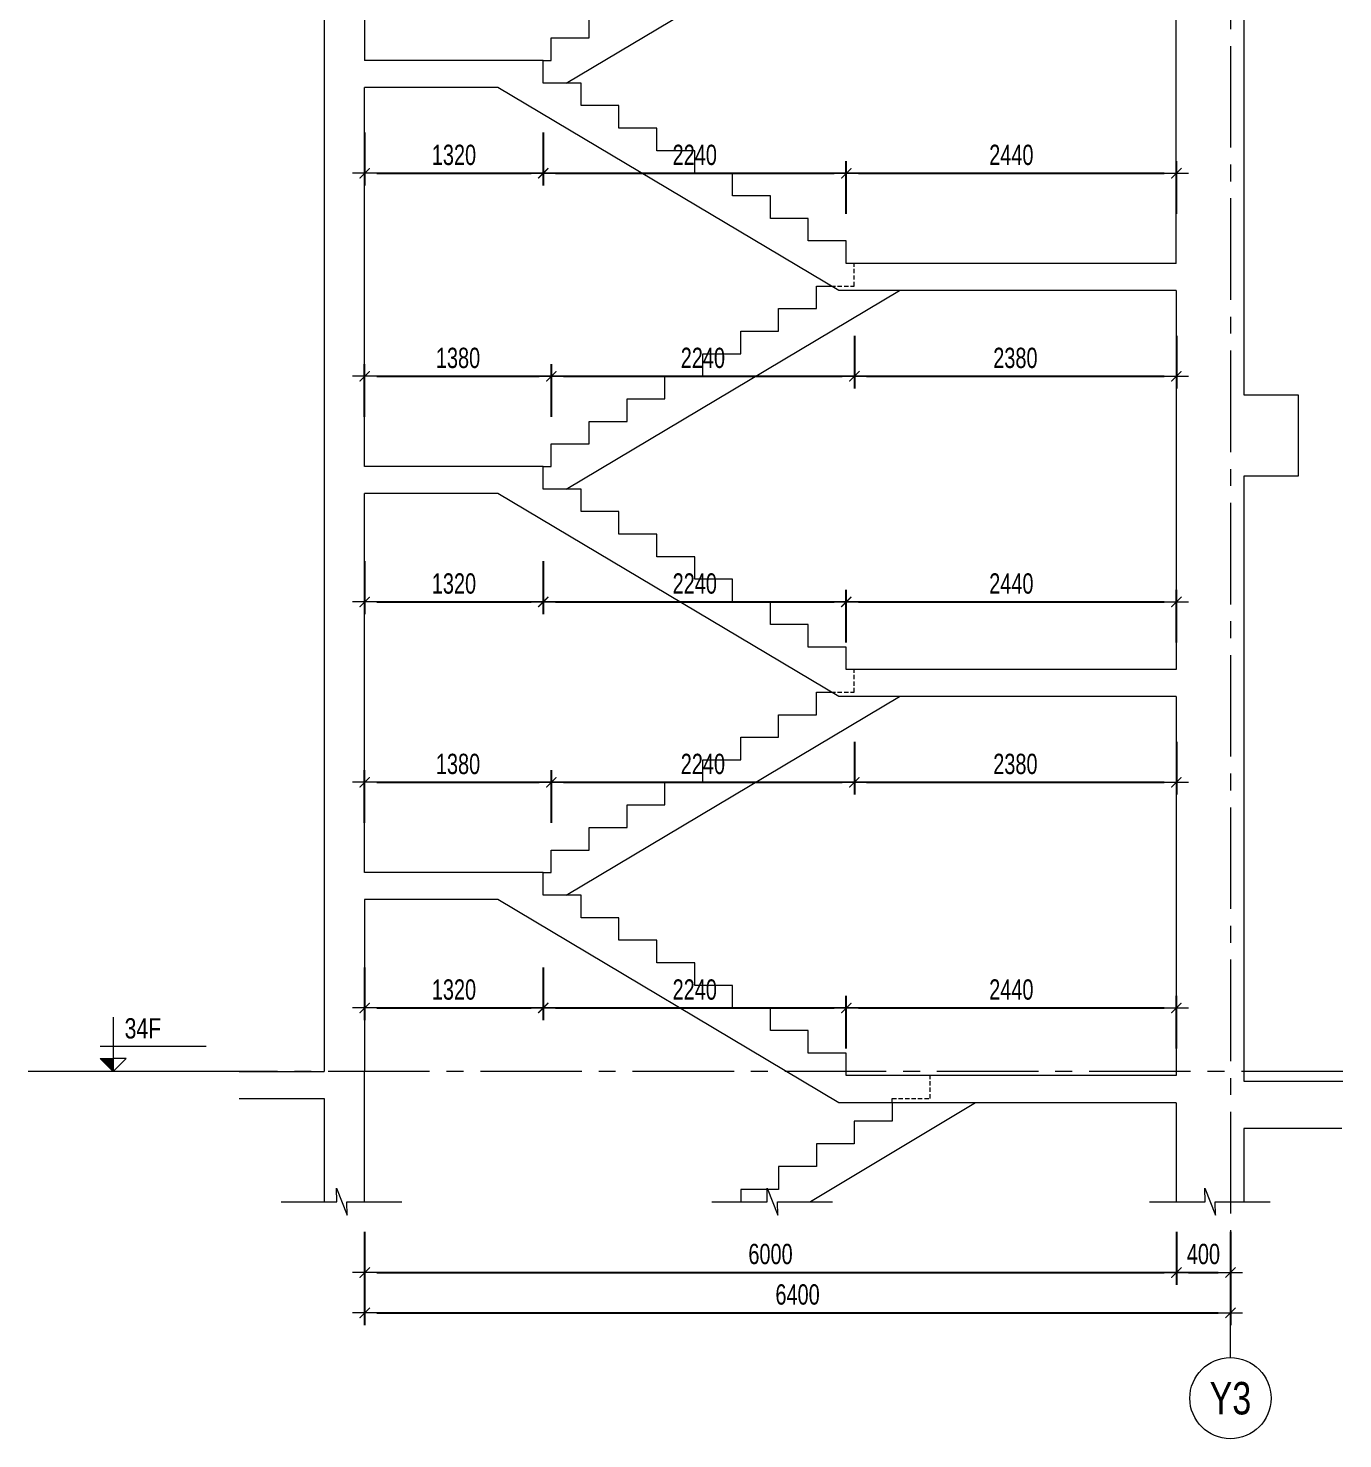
# Model space of a CAD drawing. Header units: millimetres. Extents: x -179076 to 254975, y -18667 to 296191.
# Drawn here: x 42392 to 52109, y 227236 to 237658 of the extents above; entities that cross this region are included whole.
import ezdxf
from ezdxf.enums import TextEntityAlignment as Align

# ---------------------------------------------------------------- set-up
doc = ezdxf.new("R2010")
doc.units = ezdxf.units.MM
doc.linetypes.add('CENTER2', pattern=[1.125, 0.75, -0.125, 0.125, -0.125])
doc.linetypes.add('HIDDEN2', pattern=[4.7625, 3.175, -1.5875])
doc.layers.get('Defpoints').update_dxf_attribs({"color": 151, "lineweight": 9})
for name, color, linetype, lineweight in [('NDC_S_ANNO', 7, 'Continuous', 20), ('NDC_S_AXIS', 5, 'CENTER2', 13), ('NDC_S_CONTINUOUS', 3, 'Continuous', 20), ('NDC_S_DIM', 1, 'Continuous', 15), ('NDC_S_HIDDEN', 8, 'HIDDEN2', 13), ('NDC_S_SLAB', 2, 'Continuous', 20), ('NDC_S_SYMBOL', 1, 'Continuous', 15), ('NDC_S_TEXT SYMBOL', 7, 'Continuous', 20), ('NDC_S_VN TEXT', 7, 'Continuous', 20)]:
    doc.layers.add(name, color=color, linetype=linetype, lineweight=lineweight)
doc.styles.add('NDC_ANNO', font='', dxfattribs={"width": 0.8})
doc.styles.add('NDC_DIM', font='', dxfattribs={"width": 0.75})
doc.styles.get('NDC_ANNO').set_extended_font_data('Dotum')
doc.styles.get('NDC_DIM').set_extended_font_data('Dotum')
doc.dimstyles.new('NDC_dim_60', dxfattribs={"dimscale": 60, "dimtxt": 2.5, "dimasz": 1.5, "dimexe": 1.5, "dimexo": 2.5, "dimgap": 1, "dimtad": 1, "dimdec": 0, "dimzin": 0, "dimdsep": 46, "dimtxsty": 'NDC_DIM', "dimblk": 'DIMMARK', "dimcen": 0.09, "dimdle": 1.2, "dimclrd": 1, "dimclre": 1, "dimclrt": 3, "dimadec": 0, "dimazin": 0, "dimtfac": 1, "dimtdec": 0, "dimtix": 1, "dimtofl": 0, "dimtmove": 0, "dimatfit": 3, "dimfxl": 5, "dimfxlon": 1, "dimtolj": 1, "dimtzin": 0, "dimarcsym": 0})

# ---------------------------------------------------------------- blocks, each defined once
blk = doc.blocks.new('kata_block_CT')
at = {"layer": 'NDC_S_ANNO'}
blk.add_hatch(color=3, dxfattribs=at).paths.add_polyline_path([(0, 1.6), (-1.61, 1.6), (0, 0)])
at = {"layer": 'NDC_S_ANNO', "ltscale": 50}
h = blk.add_hatch(dxfattribs=at)
h.set_pattern_fill('ANSI31', color=256, scale=1.406, style=0)
h.paths.add_polyline_path([(0, 1.6), (0, 0), (1.61, 1.6)])
for p, q in [((-1.59, 3.14), (11.47, 3.14)), ((11.56, 0), (-1.64, 0))]:
    blk.add_line(p, q, dxfattribs=at)
for points in [[(0, 6.69), (0, 0)], [(0, 0), (-1.61, 1.6), (0, 1.6)], [(0, 0), (1.61, 1.6), (0, 1.6)]]:
    blk.add_lwpolyline(points, dxfattribs=at)
at = {"layer": 'NDC_S_ANNO', "color": 8, "ltscale": 50}
blk.add_lwpolyline([(0, 0), (-1.61, 1.6), (0, 1.6)], dxfattribs=at)
at = {"layer": 'NDC_S_TEXT SYMBOL', "color": 3, "style": 'NDC_ANNO', "width": 0.8}
blk.add_attdef('CT', (1.41, 4.07), '', height=2.5, dxfattribs=at)
blk = doc.blocks.new('DIMMARK')
at = {"layer": 'NDC_S_DIM', "color": 1}
blk.add_line((-1.5, 0), (1, 0), dxfattribs=at)
at = {"layer": 'NDC_S_DIM', "color": 2, "const_width": 0.1}
blk.add_lwpolyline([(-0.42, -0.42), (0.42, 0.42)], dxfattribs=at)
blk = doc.blocks.new('*D847')
at = {"layer": 'Defpoints', "color": 0, "transparency": 16777216}
for p in [(46199, 231419), (44879, 231219), (46199, 230419)]:
    blk.add_point(p, dxfattribs=at)
at = {"layer": 'NDC_S_DIM', "color": 1, "lineweight": -2, "transparency": 16777216}
for p, q in [((44879, 230719), (44879, 230329)), ((46199, 230719), (46199, 230329)), ((44969, 230419), (46109, 230419))]:
    blk.add_line(p, q, dxfattribs=at)
at = {"layer": 'NDC_S_DIM', "color": 1, "lineweight": -2, "transparency": 16777216, "xscale": 90, "yscale": 90, "zscale": 90, "rotation": 180}
blk.add_blockref('DIMMARK', (44879, 230419), dxfattribs=at)
at = {"layer": 'NDC_S_DIM', "color": 1, "lineweight": -2, "transparency": 16777216, "xscale": 90, "yscale": 90, "zscale": 90}
blk.add_blockref('DIMMARK', (46199, 230419), dxfattribs=at)
at = {"layer": 'NDC_S_DIM', "color": 3, "transparency": 16777216, "insert": (45539, 230554), "char_height": 150, "attachment_point": 5, "style": 'NDC_DIM'}
blk.add_mtext('\\A1;1320', dxfattribs=at)
blk = doc.blocks.new('*D848')
at = {"layer": 'Defpoints', "color": 0, "transparency": 16777216}
for p in [(46199, 231419), (48439, 230419), (48439, 229919)]:
    blk.add_point(p, dxfattribs=at)
at = {"layer": 'NDC_S_DIM', "color": 1, "lineweight": -2, "transparency": 16777216}
for p, q in [((46199, 230719), (46199, 230329)), ((48439, 230119), (48439, 230509)), ((46289, 230419), (48349, 230419))]:
    blk.add_line(p, q, dxfattribs=at)
at = {"layer": 'NDC_S_DIM', "color": 1, "lineweight": -2, "transparency": 16777216, "xscale": 90, "yscale": 90, "zscale": 90, "rotation": 180}
blk.add_blockref('DIMMARK', (46199, 230419), dxfattribs=at)
at = {"layer": 'NDC_S_DIM', "color": 1, "lineweight": -2, "transparency": 16777216, "xscale": 90, "yscale": 90, "zscale": 90}
blk.add_blockref('DIMMARK', (48439, 230419), dxfattribs=at)
at = {"layer": 'NDC_S_DIM', "color": 3, "transparency": 16777216, "insert": (47319, 230554), "char_height": 150, "attachment_point": 5, "style": 'NDC_DIM'}
blk.add_mtext('\\A1;2240', dxfattribs=at)
blk = doc.blocks.new('*D849')
at = {"layer": 'Defpoints', "color": 0, "transparency": 16777216}
for p in [(50879, 230419), (48439, 229919), (50879, 229919)]:
    blk.add_point(p, dxfattribs=at)
at = {"layer": 'NDC_S_DIM', "color": 1, "lineweight": -2, "transparency": 16777216}
for p, q in [((48439, 230119), (48439, 230509)), ((50879, 230119), (50879, 230509)), ((48529, 230419), (50789, 230419))]:
    blk.add_line(p, q, dxfattribs=at)
at = {"layer": 'NDC_S_DIM', "color": 1, "lineweight": -2, "transparency": 16777216, "xscale": 90, "yscale": 90, "zscale": 90, "rotation": 180}
blk.add_blockref('DIMMARK', (48439, 230419), dxfattribs=at)
at = {"layer": 'NDC_S_DIM', "color": 1, "lineweight": -2, "transparency": 16777216, "xscale": 90, "yscale": 90, "zscale": 90}
blk.add_blockref('DIMMARK', (50879, 230419), dxfattribs=at)
at = {"layer": 'NDC_S_DIM', "color": 3, "transparency": 16777216, "insert": (49659, 230554), "char_height": 150, "attachment_point": 5, "style": 'NDC_DIM'}
blk.add_mtext('\\A1;2440', dxfattribs=at)
blk = doc.blocks.new('*D850')
at = {"layer": 'Defpoints', "color": 0, "transparency": 16777216}
for p in [(46259, 232086), (44879, 231419), (46259, 231419)]:
    blk.add_point(p, dxfattribs=at)
at = {"layer": 'NDC_S_DIM', "color": 1, "lineweight": -2, "transparency": 16777216}
for p, q in [((44879, 231786), (44879, 232176)), ((46259, 231786), (46259, 232176)), ((44969, 232086), (46169, 232086))]:
    blk.add_line(p, q, dxfattribs=at)
at = {"layer": 'NDC_S_DIM', "color": 1, "lineweight": -2, "transparency": 16777216, "xscale": 90, "yscale": 90, "zscale": 90, "rotation": 180}
blk.add_blockref('DIMMARK', (44879, 232086), dxfattribs=at)
at = {"layer": 'NDC_S_DIM', "color": 1, "lineweight": -2, "transparency": 16777216, "xscale": 90, "yscale": 90, "zscale": 90}
blk.add_blockref('DIMMARK', (46259, 232086), dxfattribs=at)
at = {"layer": 'NDC_S_DIM', "color": 3, "transparency": 16777216, "insert": (45569, 232221), "char_height": 150, "attachment_point": 5, "style": 'NDC_DIM'}
blk.add_mtext('\\A1;1380', dxfattribs=at)
blk = doc.blocks.new('*D851')
at = {"layer": 'Defpoints', "color": 0, "transparency": 16777216}
for p in [(48499, 232752), (48499, 232086), (46259, 231419)]:
    blk.add_point(p, dxfattribs=at)
at = {"layer": 'NDC_S_DIM', "color": 1, "lineweight": -2, "transparency": 16777216}
for p, q in [((48499, 232386), (48499, 231996)), ((46259, 231786), (46259, 232176)), ((46349, 232086), (48409, 232086))]:
    blk.add_line(p, q, dxfattribs=at)
at = {"layer": 'NDC_S_DIM', "color": 1, "lineweight": -2, "transparency": 16777216, "xscale": 90, "yscale": 90, "zscale": 90, "rotation": 180}
blk.add_blockref('DIMMARK', (46259, 232086), dxfattribs=at)
at = {"layer": 'NDC_S_DIM', "color": 1, "lineweight": -2, "transparency": 16777216, "xscale": 90, "yscale": 90, "zscale": 90}
blk.add_blockref('DIMMARK', (48499, 232086), dxfattribs=at)
at = {"layer": 'NDC_S_DIM', "color": 3, "transparency": 16777216, "insert": (47379, 232221), "char_height": 150, "attachment_point": 5, "style": 'NDC_DIM'}
blk.add_mtext('\\A1;2240', dxfattribs=at)
blk = doc.blocks.new('*D852')
at = {"layer": 'Defpoints', "color": 0, "transparency": 16777216}
for p in [(48499, 232752), (50879, 232719), (50879, 232086)]:
    blk.add_point(p, dxfattribs=at)
at = {"layer": 'NDC_S_DIM', "color": 1, "lineweight": -2, "transparency": 16777216}
for p, q in [((48499, 232386), (48499, 231996)), ((50879, 232386), (50879, 231996)), ((48589, 232086), (50789, 232086))]:
    blk.add_line(p, q, dxfattribs=at)
at = {"layer": 'NDC_S_DIM', "color": 1, "lineweight": -2, "transparency": 16777216, "xscale": 90, "yscale": 90, "zscale": 90, "rotation": 180}
blk.add_blockref('DIMMARK', (48499, 232086), dxfattribs=at)
at = {"layer": 'NDC_S_DIM', "color": 1, "lineweight": -2, "transparency": 16777216, "xscale": 90, "yscale": 90, "zscale": 90}
blk.add_blockref('DIMMARK', (50879, 232086), dxfattribs=at)
at = {"layer": 'NDC_S_DIM', "color": 3, "transparency": 16777216, "insert": (49689, 232221), "char_height": 150, "attachment_point": 5, "style": 'NDC_DIM'}
blk.add_mtext('\\A1;2380', dxfattribs=at)
blk = doc.blocks.new('*D853')
at = {"layer": 'Defpoints', "color": 0, "transparency": 16777216}
for p in [(44879, 234419), (46199, 234419), (46199, 233419)]:
    blk.add_point(p, dxfattribs=at)
at = {"layer": 'NDC_S_DIM', "color": 1, "lineweight": -2, "transparency": 16777216}
for p, q in [((44879, 233719), (44879, 233329)), ((46199, 233719), (46199, 233329)), ((44969, 233419), (46109, 233419))]:
    blk.add_line(p, q, dxfattribs=at)
at = {"layer": 'NDC_S_DIM', "color": 1, "lineweight": -2, "transparency": 16777216, "xscale": 90, "yscale": 90, "zscale": 90, "rotation": 180}
blk.add_blockref('DIMMARK', (44879, 233419), dxfattribs=at)
at = {"layer": 'NDC_S_DIM', "color": 1, "lineweight": -2, "transparency": 16777216, "xscale": 90, "yscale": 90, "zscale": 90}
blk.add_blockref('DIMMARK', (46199, 233419), dxfattribs=at)
at = {"layer": 'NDC_S_DIM', "color": 3, "transparency": 16777216, "insert": (45539, 233554), "char_height": 150, "attachment_point": 5, "style": 'NDC_DIM'}
blk.add_mtext('\\A1;1320', dxfattribs=at)
blk = doc.blocks.new('*D854')
at = {"layer": 'Defpoints', "color": 0, "transparency": 16777216}
for p in [(46199, 234419), (48439, 233419), (48439, 232919)]:
    blk.add_point(p, dxfattribs=at)
at = {"layer": 'NDC_S_DIM', "color": 1, "lineweight": -2, "transparency": 16777216}
for p, q in [((46199, 233719), (46199, 233329)), ((48439, 233119), (48439, 233509)), ((46289, 233419), (48349, 233419))]:
    blk.add_line(p, q, dxfattribs=at)
at = {"layer": 'NDC_S_DIM', "color": 1, "lineweight": -2, "transparency": 16777216, "xscale": 90, "yscale": 90, "zscale": 90, "rotation": 180}
blk.add_blockref('DIMMARK', (46199, 233419), dxfattribs=at)
at = {"layer": 'NDC_S_DIM', "color": 1, "lineweight": -2, "transparency": 16777216, "xscale": 90, "yscale": 90, "zscale": 90}
blk.add_blockref('DIMMARK', (48439, 233419), dxfattribs=at)
at = {"layer": 'NDC_S_DIM', "color": 3, "transparency": 16777216, "insert": (47319, 233554), "char_height": 150, "attachment_point": 5, "style": 'NDC_DIM'}
blk.add_mtext('\\A1;2240', dxfattribs=at)
blk = doc.blocks.new('*D855')
at = {"layer": 'Defpoints', "color": 0, "transparency": 16777216}
for p in [(50879, 233419), (48439, 232919), (50879, 232919)]:
    blk.add_point(p, dxfattribs=at)
at = {"layer": 'NDC_S_DIM', "color": 1, "lineweight": -2, "transparency": 16777216}
for p, q in [((48439, 233119), (48439, 233509)), ((50879, 233119), (50879, 233509)), ((48529, 233419), (50789, 233419))]:
    blk.add_line(p, q, dxfattribs=at)
at = {"layer": 'NDC_S_DIM', "color": 1, "lineweight": -2, "transparency": 16777216, "xscale": 90, "yscale": 90, "zscale": 90, "rotation": 180}
blk.add_blockref('DIMMARK', (48439, 233419), dxfattribs=at)
at = {"layer": 'NDC_S_DIM', "color": 1, "lineweight": -2, "transparency": 16777216, "xscale": 90, "yscale": 90, "zscale": 90}
blk.add_blockref('DIMMARK', (50879, 233419), dxfattribs=at)
at = {"layer": 'NDC_S_DIM', "color": 3, "transparency": 16777216, "insert": (49659, 233554), "char_height": 150, "attachment_point": 5, "style": 'NDC_DIM'}
blk.add_mtext('\\A1;2440', dxfattribs=at)
blk = doc.blocks.new('*D856')
at = {"layer": 'Defpoints', "color": 0, "transparency": 16777216}
for p in [(46259, 235086), (44879, 234419), (46259, 234419)]:
    blk.add_point(p, dxfattribs=at)
at = {"layer": 'NDC_S_DIM', "color": 1, "lineweight": -2, "transparency": 16777216}
for p, q in [((44879, 234786), (44879, 235176)), ((46259, 234786), (46259, 235176)), ((44969, 235086), (46169, 235086))]:
    blk.add_line(p, q, dxfattribs=at)
at = {"layer": 'NDC_S_DIM', "color": 1, "lineweight": -2, "transparency": 16777216, "xscale": 90, "yscale": 90, "zscale": 90, "rotation": 180}
blk.add_blockref('DIMMARK', (44879, 235086), dxfattribs=at)
at = {"layer": 'NDC_S_DIM', "color": 1, "lineweight": -2, "transparency": 16777216, "xscale": 90, "yscale": 90, "zscale": 90}
blk.add_blockref('DIMMARK', (46259, 235086), dxfattribs=at)
at = {"layer": 'NDC_S_DIM', "color": 3, "transparency": 16777216, "insert": (45569, 235221), "char_height": 150, "attachment_point": 5, "style": 'NDC_DIM'}
blk.add_mtext('\\A1;1380', dxfattribs=at)
blk = doc.blocks.new('*D857')
at = {"layer": 'Defpoints', "color": 0, "transparency": 16777216}
for p in [(48499, 235752), (48499, 235086), (46259, 234419)]:
    blk.add_point(p, dxfattribs=at)
at = {"layer": 'NDC_S_DIM', "color": 1, "lineweight": -2, "transparency": 16777216}
for p, q in [((48499, 235386), (48499, 234996)), ((46259, 234786), (46259, 235176)), ((46349, 235086), (48409, 235086))]:
    blk.add_line(p, q, dxfattribs=at)
at = {"layer": 'NDC_S_DIM', "color": 1, "lineweight": -2, "transparency": 16777216, "xscale": 90, "yscale": 90, "zscale": 90, "rotation": 180}
blk.add_blockref('DIMMARK', (46259, 235086), dxfattribs=at)
at = {"layer": 'NDC_S_DIM', "color": 1, "lineweight": -2, "transparency": 16777216, "xscale": 90, "yscale": 90, "zscale": 90}
blk.add_blockref('DIMMARK', (48499, 235086), dxfattribs=at)
at = {"layer": 'NDC_S_DIM', "color": 3, "transparency": 16777216, "insert": (47379, 235221), "char_height": 150, "attachment_point": 5, "style": 'NDC_DIM'}
blk.add_mtext('\\A1;2240', dxfattribs=at)
blk = doc.blocks.new('*D858')
at = {"layer": 'Defpoints', "color": 0, "transparency": 16777216}
for p in [(48499, 235752), (50879, 235719), (50879, 235086)]:
    blk.add_point(p, dxfattribs=at)
at = {"layer": 'NDC_S_DIM', "color": 1, "lineweight": -2, "transparency": 16777216}
for p, q in [((48499, 235386), (48499, 234996)), ((50879, 235386), (50879, 234996)), ((48589, 235086), (50789, 235086))]:
    blk.add_line(p, q, dxfattribs=at)
at = {"layer": 'NDC_S_DIM', "color": 1, "lineweight": -2, "transparency": 16777216, "xscale": 90, "yscale": 90, "zscale": 90, "rotation": 180}
blk.add_blockref('DIMMARK', (48499, 235086), dxfattribs=at)
at = {"layer": 'NDC_S_DIM', "color": 1, "lineweight": -2, "transparency": 16777216, "xscale": 90, "yscale": 90, "zscale": 90}
blk.add_blockref('DIMMARK', (50879, 235086), dxfattribs=at)
at = {"layer": 'NDC_S_DIM', "color": 3, "transparency": 16777216, "insert": (49689, 235221), "char_height": 150, "attachment_point": 5, "style": 'NDC_DIM'}
blk.add_mtext('\\A1;2380', dxfattribs=at)
blk = doc.blocks.new('*D859')
at = {"layer": 'Defpoints', "color": 0, "transparency": 16777216}
for p in [(44879, 237419), (46199, 237419), (46199, 236586)]:
    blk.add_point(p, dxfattribs=at)
at = {"layer": 'NDC_S_DIM', "color": 1, "lineweight": -2, "transparency": 16777216}
for p, q in [((44879, 236886), (44879, 236496)), ((46199, 236886), (46199, 236496)), ((44969, 236586), (46109, 236586))]:
    blk.add_line(p, q, dxfattribs=at)
at = {"layer": 'NDC_S_DIM', "color": 1, "lineweight": -2, "transparency": 16777216, "xscale": 90, "yscale": 90, "zscale": 90, "rotation": 180}
blk.add_blockref('DIMMARK', (44879, 236586), dxfattribs=at)
at = {"layer": 'NDC_S_DIM', "color": 1, "lineweight": -2, "transparency": 16777216, "xscale": 90, "yscale": 90, "zscale": 90}
blk.add_blockref('DIMMARK', (46199, 236586), dxfattribs=at)
at = {"layer": 'NDC_S_DIM', "color": 3, "transparency": 16777216, "insert": (45539, 236721), "char_height": 150, "attachment_point": 5, "style": 'NDC_DIM'}
blk.add_mtext('\\A1;1320', dxfattribs=at)
blk = doc.blocks.new('*D860')
at = {"layer": 'Defpoints', "color": 0, "transparency": 16777216}
for p in [(46199, 237419), (48439, 236586), (48439, 235919)]:
    blk.add_point(p, dxfattribs=at)
at = {"layer": 'NDC_S_DIM', "color": 1, "lineweight": -2, "transparency": 16777216}
for p, q in [((46199, 236886), (46199, 236496)), ((46289, 236586), (48349, 236586)), ((48439, 236286), (48439, 236676))]:
    blk.add_line(p, q, dxfattribs=at)
at = {"layer": 'NDC_S_DIM', "color": 1, "lineweight": -2, "transparency": 16777216, "xscale": 90, "yscale": 90, "zscale": 90, "rotation": 180}
blk.add_blockref('DIMMARK', (46199, 236586), dxfattribs=at)
at = {"layer": 'NDC_S_DIM', "color": 1, "lineweight": -2, "transparency": 16777216, "xscale": 90, "yscale": 90, "zscale": 90}
blk.add_blockref('DIMMARK', (48439, 236586), dxfattribs=at)
at = {"layer": 'NDC_S_DIM', "color": 3, "transparency": 16777216, "insert": (47319, 236721), "char_height": 150, "attachment_point": 5, "style": 'NDC_DIM'}
blk.add_mtext('\\A1;2240', dxfattribs=at)
blk = doc.blocks.new('*D861')
at = {"layer": 'Defpoints', "color": 0, "transparency": 16777216}
for p in [(50879, 236586), (48439, 235919), (50879, 235919)]:
    blk.add_point(p, dxfattribs=at)
at = {"layer": 'NDC_S_DIM', "color": 1, "lineweight": -2, "transparency": 16777216}
for p, q in [((48439, 236286), (48439, 236676)), ((48529, 236586), (50789, 236586)), ((50879, 236286), (50879, 236676))]:
    blk.add_line(p, q, dxfattribs=at)
at = {"layer": 'NDC_S_DIM', "color": 1, "lineweight": -2, "transparency": 16777216, "xscale": 90, "yscale": 90, "zscale": 90, "rotation": 180}
blk.add_blockref('DIMMARK', (48439, 236586), dxfattribs=at)
at = {"layer": 'NDC_S_DIM', "color": 1, "lineweight": -2, "transparency": 16777216, "xscale": 90, "yscale": 90, "zscale": 90}
blk.add_blockref('DIMMARK', (50879, 236586), dxfattribs=at)
at = {"layer": 'NDC_S_DIM', "color": 3, "transparency": 16777216, "insert": (49659, 236721), "char_height": 150, "attachment_point": 5, "style": 'NDC_DIM'}
blk.add_mtext('\\A1;2440', dxfattribs=at)
blk = doc.blocks.new('*D862')
at = {"layer": 'Defpoints', "color": 0, "transparency": 16777216}
for p in [(46259, 238086), (44879, 237419), (46259, 237419)]:
    blk.add_point(p, dxfattribs=at)
at = {"layer": 'NDC_S_DIM', "color": 1, "lineweight": -2, "transparency": 16777216}
for p, q in [((44879, 237786), (44879, 238176)), ((46259, 237786), (46259, 238176)), ((44969, 238086), (46169, 238086))]:
    blk.add_line(p, q, dxfattribs=at)
at = {"layer": 'NDC_S_DIM', "color": 1, "lineweight": -2, "transparency": 16777216, "xscale": 90, "yscale": 90, "zscale": 90, "rotation": 180}
blk.add_blockref('DIMMARK', (44879, 238086), dxfattribs=at)
at = {"layer": 'NDC_S_DIM', "color": 1, "lineweight": -2, "transparency": 16777216, "xscale": 90, "yscale": 90, "zscale": 90}
blk.add_blockref('DIMMARK', (46259, 238086), dxfattribs=at)
at = {"layer": 'NDC_S_DIM', "color": 3, "transparency": 16777216, "insert": (45569, 238221), "char_height": 150, "attachment_point": 5, "style": 'NDC_DIM'}
blk.add_mtext('\\A1;1380', dxfattribs=at)
blk = doc.blocks.new('*D863')
at = {"layer": 'Defpoints', "color": 0, "transparency": 16777216}
for p in [(48499, 238752), (48499, 238086), (46259, 237419)]:
    blk.add_point(p, dxfattribs=at)
at = {"layer": 'NDC_S_DIM', "color": 1, "lineweight": -2, "transparency": 16777216}
for p, q in [((48499, 238386), (48499, 237996)), ((46259, 237786), (46259, 238176)), ((46349, 238086), (48409, 238086))]:
    blk.add_line(p, q, dxfattribs=at)
at = {"layer": 'NDC_S_DIM', "color": 1, "lineweight": -2, "transparency": 16777216, "xscale": 90, "yscale": 90, "zscale": 90, "rotation": 180}
blk.add_blockref('DIMMARK', (46259, 238086), dxfattribs=at)
at = {"layer": 'NDC_S_DIM', "color": 1, "lineweight": -2, "transparency": 16777216, "xscale": 90, "yscale": 90, "zscale": 90}
blk.add_blockref('DIMMARK', (48499, 238086), dxfattribs=at)
at = {"layer": 'NDC_S_DIM', "color": 3, "transparency": 16777216, "insert": (47379, 238221), "char_height": 150, "attachment_point": 5, "style": 'NDC_DIM'}
blk.add_mtext('\\A1;2240', dxfattribs=at)
blk = doc.blocks.new('*D883')
at = {"layer": 'Defpoints', "color": 0, "transparency": 16777216}
for p in [(44879, 229719), (50879, 229719), (50879, 228464)]:
    blk.add_point(p, dxfattribs=at)
at = {"layer": 'NDC_S_DIM', "color": 1, "lineweight": -2, "transparency": 16777216}
for p, q in [((44879, 228764), (44879, 228374)), ((50879, 228764), (50879, 228374)), ((44969, 228464), (50789, 228464))]:
    blk.add_line(p, q, dxfattribs=at)
at = {"layer": 'NDC_S_DIM', "color": 1, "lineweight": -2, "transparency": 16777216, "xscale": 90, "yscale": 90, "zscale": 90, "rotation": 180}
blk.add_blockref('DIMMARK', (44879, 228464), dxfattribs=at)
at = {"layer": 'NDC_S_DIM', "color": 1, "lineweight": -2, "transparency": 16777216, "xscale": 90, "yscale": 90, "zscale": 90}
blk.add_blockref('DIMMARK', (50879, 228464), dxfattribs=at)
at = {"layer": 'NDC_S_DIM', "color": 3, "transparency": 16777216, "insert": (47879, 228600), "char_height": 150, "attachment_point": 5, "style": 'NDC_DIM'}
blk.add_mtext('\\A1;6000', dxfattribs=at)
blk = doc.blocks.new('*D884')
at = {"layer": 'Defpoints', "color": 0, "transparency": 16777216}
for p in [(51279, 230069), (50879, 229719), (51279, 228464)]:
    blk.add_point(p, dxfattribs=at)
at = {"layer": 'NDC_S_DIM', "color": 1, "lineweight": -2, "transparency": 16777216}
for p, q in [((50879, 228764), (50879, 228374)), ((51279, 228764), (51279, 228374)), ((50969, 228464), (51189, 228464))]:
    blk.add_line(p, q, dxfattribs=at)
at = {"layer": 'NDC_S_DIM', "color": 1, "lineweight": -2, "transparency": 16777216, "xscale": 90, "yscale": 90, "zscale": 90, "rotation": 180}
blk.add_blockref('DIMMARK', (50879, 228464), dxfattribs=at)
at = {"layer": 'NDC_S_DIM', "color": 1, "lineweight": -2, "transparency": 16777216, "xscale": 90, "yscale": 90, "zscale": 90}
blk.add_blockref('DIMMARK', (51279, 228464), dxfattribs=at)
at = {"layer": 'NDC_S_DIM', "color": 3, "transparency": 16777216, "insert": (51079, 228600), "char_height": 150, "attachment_point": 5, "style": 'NDC_DIM'}
blk.add_mtext('\\A1;400', dxfattribs=at)
blk = doc.blocks.new('*D885')
at = {"layer": 'Defpoints', "color": 0, "transparency": 16777216}
for p in [(51279, 230069), (44879, 229719), (51279, 228166)]:
    blk.add_point(p, dxfattribs=at)
at = {"layer": 'NDC_S_DIM', "color": 1, "lineweight": -2, "transparency": 16777216}
for p, q in [((44879, 228466), (44879, 228076)), ((51279, 228466), (51279, 228076)), ((44969, 228166), (51189, 228166))]:
    blk.add_line(p, q, dxfattribs=at)
at = {"layer": 'NDC_S_DIM', "color": 1, "lineweight": -2, "transparency": 16777216, "xscale": 90, "yscale": 90, "zscale": 90, "rotation": 180}
blk.add_blockref('DIMMARK', (44879, 228166), dxfattribs=at)
at = {"layer": 'NDC_S_DIM', "color": 1, "lineweight": -2, "transparency": 16777216, "xscale": 90, "yscale": 90, "zscale": 90}
blk.add_blockref('DIMMARK', (51279, 228166), dxfattribs=at)
at = {"layer": 'NDC_S_DIM', "color": 3, "transparency": 16777216, "insert": (48079, 228301), "char_height": 150, "attachment_point": 5, "style": 'NDC_DIM'}
blk.add_mtext('\\A1;6400', dxfattribs=at)
blk = doc.blocks.new('*U187')
at = {"layer": 'NDC_S_SYMBOL'}
blk.add_line((0, 5), (0, 9), dxfattribs=at)
blk.add_circle((0, 0), 5, dxfattribs=at)
at = {"layer": 'NDC_S_TEXT SYMBOL', "color": 7, "style": 'NDC_ANNO', "width": 0.8}
blk.add_attdef('GRID', text='', height=4, dxfattribs=at).set_placement((0, 0), align=Align.MIDDLE)

msp = doc.modelspace()

# ---------------------------------------------------------------- linework, layer by layer
at = {"layer": 'NDC_S_AXIS', "ltscale": 1000}
for p, q in [((51278.5, 245400.9), (51278.5, 228516.6)), ((52109.2, 229949.1), (42391.9, 229949.1))]:
    msp.add_line(p, q, dxfattribs=at)
at = {"layer": 'NDC_S_CONTINUOUS'}
for p, q in [((46369.6, 237252.4), (48833.6, 238719.1)), ((46369.6, 234252.4), (48833.6, 235719.1)), ((46369.6, 231252.4), (48833.6, 232719.1)), ((49394, 229719.1), (48175.2, 228987.1))]:
    msp.add_line(p, q, dxfattribs=at)
for points in [[(46198.5, 237419.1), (46258.5, 237419.1), (46258.5, 237585.8), (46538.5, 237585.8), (46538.5, 237752.4), (46818.5, 237752.4), (46818.5, 237919.1), (47098.5, 237919.1), (47098.5, 238085.8), (47378.5, 238085.8), (47378.5, 238252.4), (47658.5, 238252.4), (47658.5, 238419.1), (47938.5, 238419.1), (47938.5, 238585.8), (48218.5, 238585.8), (48218.5, 238752.4), (48327, 238752.4)], [(46198.5, 234419.1), (46258.5, 234419.1), (46258.5, 234585.8), (46538.5, 234585.8), (46538.5, 234752.4), (46818.5, 234752.4), (46818.5, 234919.1), (47098.5, 234919.1), (47098.5, 235085.8), (47378.5, 235085.8), (47378.5, 235252.4), (47658.5, 235252.4), (47658.5, 235419.1), (47938.5, 235419.1), (47938.5, 235585.8), (48218.5, 235585.8), (48218.5, 235752.4), (48327.5, 235752.4)], [(46198.5, 231419.1), (46258.5, 231419.1), (46258.5, 231585.8), (46538.5, 231585.8), (46538.5, 231752.4), (46818.5, 231752.4), (46818.5, 231919.1), (47098.5, 231919.1), (47098.5, 232085.8), (47378.5, 232085.8), (47378.5, 232252.4), (47658.5, 232252.4), (47658.5, 232419.1), (47938.5, 232419.1), (47938.5, 232585.8), (48218.5, 232585.8), (48218.5, 232752.4), (48327.5, 232752.4)], [(48778.5, 229719.1), (48778.5, 229582.7), (48498.5, 229582.7), (48498.5, 229414.6), (48218.5, 229414.6), (48218.5, 229246.4), (47938.5, 229246.4), (47938.5, 229078.2), (47658.5, 229078.2), (47658.5, 228987.1)]]:
    msp.add_lwpolyline(points, dxfattribs=at)
at = {"layer": 'NDC_S_HIDDEN', "ltscale": 10}
for points in [[(48327.5, 235752.4), (48498.5, 235752.4), (48498.5, 235919.1)], [(48327.5, 232752.4), (48498.5, 232752.4), (48498.5, 232919.1)], [(48778.5, 229719.1), (48778.5, 229750.9), (49058.5, 229750.9), (49058.5, 229919.1)]]:
    msp.add_lwpolyline(points, dxfattribs=at)
at = {"layer": 'NDC_S_SLAB'}
for p, q in [((44878.5, 240144.1), (44878.5, 237419.1)), ((44578.5, 238749.1), (44578.5, 229949.1)), ((51378.5, 238499.1), (51378.5, 234949.1)), ((51378.5, 234949.1), (51778.5, 234949.1)), ((51778.5, 234949.1), (51778.5, 234349.1)), ((51378.5, 234349.1), (51378.5, 229879.1)), ((51778.5, 234349.1), (51378.5, 234349.1)), ((43951.3, 229949.1), (44578.5, 229949.1)), ((44878.5, 228987.1), (44878.5, 229949.1)), ((51378.5, 229879.1), (52109.2, 229879.1)), ((43951.3, 229749.1), (44578.5, 229749.1)), ((44578.5, 229749.1), (44578.5, 228987.1)), ((50878.5, 229719.1), (48383.5, 229719.1))]:
    msp.add_line(p, q, dxfattribs=at)
for points in [[(50878.5, 235919.1), (50878.5, 238719.1), (48385.9, 238719.1), (45865.9, 240144.1), (44878.5, 240144.1)], [(50878.5, 235919.1), (48438.5, 235919.1), (48438.5, 236085.8), (48158.5, 236085.8), (48158.5, 236252.4), (47878.5, 236252.4), (47878.5, 236419.1), (47598.5, 236419.1), (47598.5, 236585.8), (47318.5, 236585.8), (47318.5, 236752.4), (47038.5, 236752.4), (47038.5, 236919.1), (46758.5, 236919.1), (46758.5, 237085.8), (46478.5, 237085.8), (46478.5, 237252.4), (46198.5, 237252.4), (46198.5, 237419.1), (44878.5, 237419.1)], [(44878.5, 234419.1), (44878.5, 237219.1)], [(50878.5, 235719.1), (48383.5, 235719.1), (45863.5, 237219.1), (44878.5, 237219.1)], [(50878.5, 235719.1), (50878.5, 232919.1)], [(50878.5, 232919.1), (48438.5, 232919.1), (48438.5, 233085.8), (48158.5, 233085.8), (48158.5, 233252.4), (47878.5, 233252.4), (47878.5, 233419.1), (47598.5, 233419.1), (47598.5, 233585.8), (47318.5, 233585.8), (47318.5, 233752.4), (47038.5, 233752.4), (47038.5, 233919.1), (46758.5, 233919.1), (46758.5, 234085.8), (46478.5, 234085.8), (46478.5, 234252.4), (46198.5, 234252.4), (46198.5, 234419.1), (44878.5, 234419.1)], [(50878.5, 229919.1), (48438.5, 229919.1), (48438.5, 230085.8), (48158.5, 230085.8), (48158.5, 230252.4), (47878.5, 230252.4), (47878.5, 230419.1), (47598.5, 230419.1), (47598.5, 230585.8), (47318.5, 230585.8), (47318.5, 230752.4), (47038.5, 230752.4), (47038.5, 230919.1), (46758.5, 230919.1), (46758.5, 231085.8), (46478.5, 231085.8), (46478.5, 231252.4), (46198.5, 231252.4), (46198.5, 231419.1), (44878.5, 231419.1), (44878.5, 234219.1)], [(50878.5, 232719.1), (48383.5, 232719.1), (45863.5, 234219.1), (44878.5, 234219.1)], [(50878.5, 232719.1), (50878.5, 229919.1)], [(48383.5, 229719.1), (45863.5, 231219.1), (44878.5, 231219.1), (44878.5, 229949.1)], [(50878.5, 229719.1), (50878.5, 228987.1)], [(52102.2, 229529.1), (51378.5, 229529.1), (51378.5, 228987.1)]]:
    msp.add_lwpolyline(points, dxfattribs=at)
at = {"layer": 'NDC_S_SYMBOL'}
for points in [[(44262.9, 228987.1), (44672.6, 228987.1), (44670.4, 229087.1), (44750.4, 228887.1), (44748.2, 228987.1), (45154.5, 228987.1)], [(47445.6, 228987.1), (47855.2, 228987.1), (47853, 229087.1), (47933, 228887.1), (47930.8, 228987.1), (48337.1, 228987.1)], [(50681.1, 228987.1), (51090.7, 228987.1), (51088.5, 229087.1), (51168.5, 228887.1), (51166.4, 228987.1), (51572.7, 228987.1)]]:
    msp.add_lwpolyline(points, dxfattribs=at)

# ---------------------------------------------------------------- block references
at = {"layer": 'NDC_S_AXIS', "xscale": 60, "yscale": 60, "zscale": 60}
msp.add_blockref('*U187', (51278.5, 227535.7), dxfattribs=at).add_auto_attribs({'GRID': 'Y3'})
at = {"layer": 'NDC_S_VN TEXT', "xscale": 60, "yscale": 60, "zscale": 60}
msp.add_blockref('kata_block_CT', (43020, 229949.1), dxfattribs=at).add_auto_attribs({'CT': '34F'})

# ---------------------------------------------------------------- dimensions: what is measured, and where the dimension line sits
at = {"layer": 'NDC_S_DIM'}
for base, p1, p2, picture, middle in [((48498.5, 238085.8), (46258.5, 237419.1), (48498.5, 238752.4), '*D863', (47378.5, 238220.9)), ((48438.5, 236585.8), (46198.5, 237419.1), (48438.5, 235919.1), '*D860', (47318.5, 236720.9)), ((50878.5, 236585.8), (48438.5, 235919.1), (50878.5, 235919.1), '*D861', (49658.5, 236720.9)), ((48498.5, 235085.8), (46258.5, 234419.1), (48498.5, 235752.4), '*D857', (47378.5, 235220.9)), ((50878.5, 235085.8), (48498.5, 235752.4), (50878.5, 235719.1), '*D858', (49688.5, 235220.9)), ((48438.5, 233419.1), (46198.5, 234419.1), (48438.5, 232919.1), '*D854', (47318.5, 233554.2)), ((50878.5, 233419.1), (48438.5, 232919.1), (50878.5, 232919.1), '*D855', (49658.5, 233554.2)), ((48498.5, 232085.8), (46258.5, 231419.1), (48498.5, 232752.4), '*D851', (47378.5, 232220.9)), ((50878.5, 232085.8), (48498.5, 232752.4), (50878.5, 232719.1), '*D852', (49688.5, 232220.9)), ((48438.5, 230419.1), (46198.5, 231419.1), (48438.5, 229919.1), '*D848', (47318.5, 230554.2)), ((50878.5, 230419.1), (48438.5, 229919.1), (50878.5, 229919.1), '*D849', (49658.5, 230554.2)), ((51278.5, 228464.5), (50878.5, 229719.1), (51278.5, 230069.1), '*D884', (51078.5, 228599.6))]:
    dim = msp.add_linear_dim(base=base, p1=p1, p2=p2, dimstyle='NDC_dim_60', override={"dimtmove": 1}, dxfattribs=at)
    dim.commit()
    dim.dimension.update_dxf_attribs({"geometry": picture, "text_midpoint": middle})
for base, p1, p2, picture, middle in [((46258.5, 238085.8), (44878.5, 237419.1), (46258.5, 237419.1), '*D862', (45568.5, 238220.9)), ((46198.5, 236585.8), (44878.5, 237419.1), (46198.5, 237419.1), '*D859', (45538.5, 236720.9)), ((46258.5, 235085.8), (44878.5, 234419.1), (46258.5, 234419.1), '*D856', (45568.5, 235220.9)), ((46198.5, 233419.1), (44878.5, 234419.1), (46198.5, 234419.1), '*D853', (45538.5, 233554.2)), ((46258.5, 232085.8), (44878.5, 231419.1), (46258.5, 231419.1), '*D850', (45568.5, 232220.9)), ((46198.5, 230419.1), (44878.5, 231219.1), (46198.5, 231419.1), '*D847', (45538.5, 230554.2)), ((51278.5, 228165.7), (44878.5, 229719.1), (51278.5, 230069.1), '*D885', (48078.5, 228300.8)), ((50878.5, 228464.5), (44878.5, 229719.1), (50878.5, 229719.1), '*D883', (47878.5, 228599.6))]:
    dim = msp.add_linear_dim(base=base, p1=p1, p2=p2, dimstyle='NDC_dim_60', dxfattribs=at)
    dim.commit()
    dim.dimension.update_dxf_attribs({"geometry": picture, "text_midpoint": middle})

doc.saveas('drawing.dxf')
